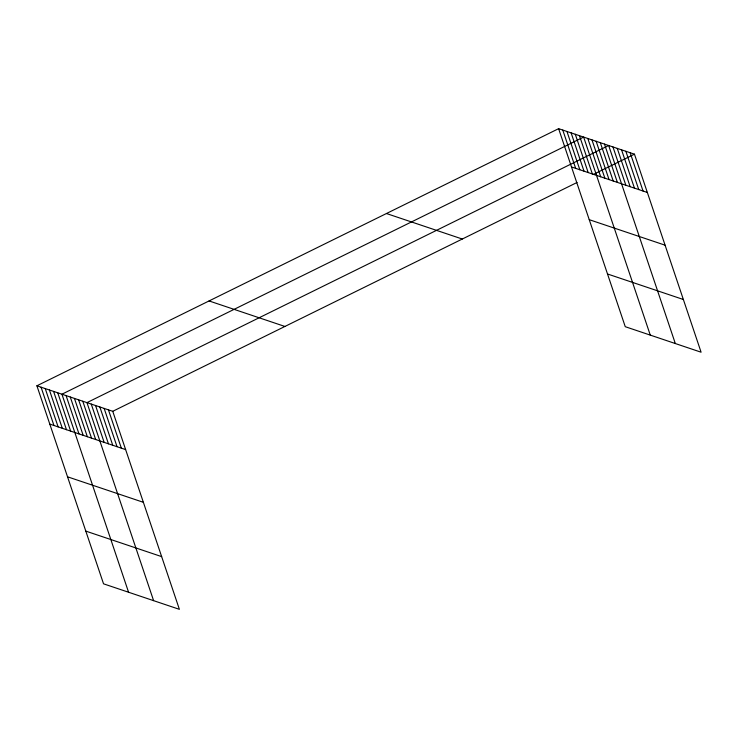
<?xml version="1.0" encoding="UTF-8"?>
<svg xmlns="http://www.w3.org/2000/svg" width="738" height="738" viewBox="0 0 738 738"><rect width="100%" height="100%" fill="white"/><g stroke="black" fill="none" stroke-linecap="round" stroke-linejoin="round"><path stroke-width="1.11" d="M36.9 385.789L112.748 411.306L179.389 609.33L103.541 583.823L36.9 385.789L558.611 128.67L634.459 154.177L701.1 352.211L625.252 326.694L558.611 128.67M112.748 411.306L577.07 182.461M593.324 174.445L634.459 154.177M571.498 166.963L647.346 192.47M589.238 219.675L665.086 245.182M607.512 273.983L683.36 299.499M386.444 213.522L462.292 239.029M209.066 300.938L284.914 326.454M49.787 424.082L125.635 449.599M67.527 476.803L143.375 502.31M85.802 531.111L161.65 556.618M630.16 152.729L643.047 191.022M625.861 151.29L638.748 189.583M621.562 149.842L634.449 188.135M617.263 148.393L630.151 186.686M612.964 146.945L625.852 185.247M675.316 343.53L608.665 145.506L86.964 402.625L153.605 600.658M604.496 144.104L617.383 182.397M600.326 142.702L613.213 180.994M596.156 141.29L609.044 179.592M591.977 139.888L604.865 178.19M587.808 138.486L600.695 176.779M650.279 335.117L583.638 137.083L61.927 394.212L128.578 592.245M579.468 135.681L592.356 173.974M575.299 134.279L588.186 172.572M571.12 132.877L584.007 171.17M566.95 131.475L579.837 169.768M562.78 130.072L575.668 168.365M108.449 409.858L121.336 448.151M104.15 408.409L117.038 446.702M99.851 406.97L112.739 445.263M95.553 405.522L108.44 443.815M91.254 404.073L104.141 442.366M82.785 401.223L95.672 439.525M78.615 399.821L91.503 438.114M74.446 398.419L87.333 436.712M70.276 397.016L83.163 435.309M66.097 395.614L78.984 433.907M57.758 392.81L70.645 431.103M53.588 391.408L66.475 429.7M49.418 390.005L62.306 428.298M45.239 388.594L58.127 426.896M41.07 387.192L53.957 425.494"/></g></svg>
